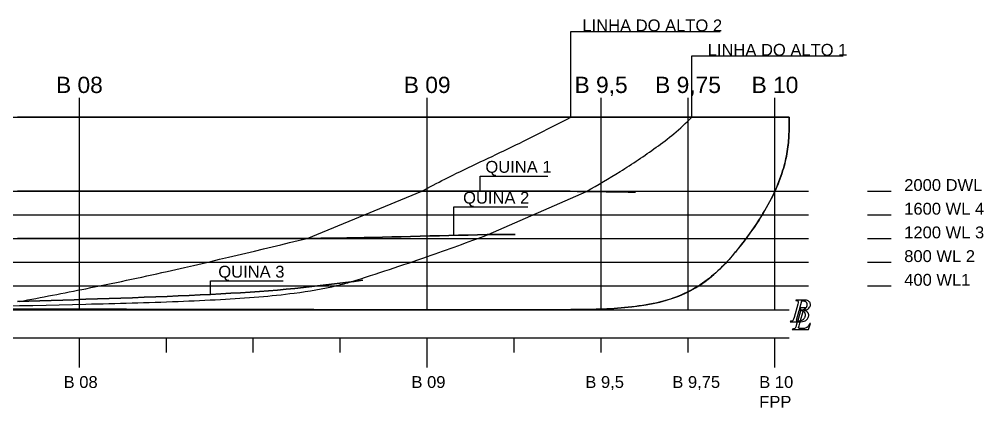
# Model space of a CAD drawing. Extents: x -1366 to 79276, y -12480 to 4902.
# Drawn here: x 45992 to 62286, y -1655 to 4902 of the extents above; entities that cross this region are included whole.
import ezdxf
from ezdxf.enums import TextEntityAlignment as Align

# ---------------------------------------------------------------- set-up
doc = ezdxf.new("R2010")
doc.units = 0
doc.header["$MEASUREMENT"] = 0
doc.linetypes.add('CENTER', pattern=[2000, 1250, -250, 250, -250])
doc.layers.get('0').update_dxf_attribs({"color": 1, "linetype": 'CONTINUOUS'})
for name, color, linetype in [('08 LINHA DE BASE HACHURAS E CENTRO', 8, 'CENTER'), ('BUTTOCKS', 30, 'CONTINUOUS'), ('CL', 1, 'CONTINUOUS'), ('COTAS', 7, 'CONTINUOUS'), ('EDGES', 56, 'CONTINUOUS'), ('REFERENCE_LINES', 7, 'CONTINUOUS'), ('STATIONS', 3, 'CONTINUOUS'), ('WATERLINES', 4, 'CONTINUOUS')]:
    doc.layers.add(name, color=color, linetype=linetype)
doc.styles.add('COTAS', font='arial.ttf', dxfattribs={"height": 200})
doc.styles.get("Standard").update_dxf_attribs({"font": 'arial.ttf'})
doc.dimstyles.new('COTAS', dxfattribs={"dimtxt": 200, "dimasz": 2.5, "dimexe": 1.25, "dimexo": 0.625, "dimtad": 1, "dimdec": 0, "dimdsep": 46, "dimtxsty": 'COTAS', "dimcen": 2.5, "dimclrd": 256, "dimclre": 256, "dimclrt": 256, "dimadec": 0, "dimazin": 0, "dimtfac": 1, "dimtdec": 0, "dimtmove": 0, "dimatfit": 3, "dimfxl": 1, "dimtfillclr": 256, "dimtolj": 1, "dimtzin": 0, "dimlwd": -1, "dimlwe": -1, "dimarcsym": 0})

# ---------------------------------------------------------------- blocks, each defined once
blk = doc.blocks.new('LB')
blk.add_lwpolyline([(-19.6, 122.6, 0.015278), (-17.5, 122.6), (-15.1, 122.5), (-13.1, 122.2), (-12.2, 122), (-11.5, 121.7), (-10.9, 121.4), (-10.4, 121.1), (-9.9, 120.7), (-9.6, 120.3), (-9.2, 119.8), (-9, 119.4), (-8.8, 118.8), (-8.6, 118.3), (-8.5, 117.7), (-8.5, 117.1), (-8.7, 115.4), (-9.1, 113.2), (-10.6, 107.1), (-26.6, 51.1), (-29.1, 43.5), (-30.1, 40.9), (-31, 39.2), (-31.6, 38.3), (-32.5, 37.5), (-33.6, 36.8), (-34.8, 36.1), (-35.4, 35.9), (-36, 35.7), (-37.6, 35.4), (-42, 35.1), (-42.9, 32.7), (-8.6, 32.7), (1.8, 33), (9.1, 33.9), (16.4, 35.9), (19.7, 37.3), (22.6, 38.9), (25.3, 40.8), (27.7, 43.1), (29.9, 45.7), (31.8, 48.6), (33.4, 51.7), (34.5, 55), (35.2, 58.3), (35.4, 61.6), (35.3, 63.2), (35.1, 64.6), (34.8, 66.1), (34.2, 67.5), (33.6, 68.9), (32.8, 70.3), (30.8, 72.9), (28.2, 75.4), (24.9, 77.5), (21, 79.5), (16.4, 81.2), (22.9, 82.9), (28.4, 85.1), (32.9, 87.7), (34.8, 89.2), (36.5, 90.7), (39.2, 94.1), (40.2, 95.8), (41.1, 97.6), (41.8, 99.5), (42.3, 101.3), (42.5, 103.3), (42.6, 105.3), (42.4, 107.8), (41.8, 110.3), (40.8, 112.8), (39.4, 115.2), (37.5, 117.4), (35.3, 119.3), (32.6, 121), (29.5, 122.4), (26.2, 123.6), (22.5, 124.4), (14.6, 125), (-18.7, 125), (-19.6, 122.6)], format="xyb")
for points in [[(-5.3, 84), (1.1, 83.4), (7.6, 83.8), (13.3, 85), (15.8, 85.8), (18.1, 86.9), (20.1, 88.2), (21.9, 89.6), (23.5, 91.2), (24.9, 92.9), (26.1, 94.7), (27.1, 96.6), (27.8, 98.6), (28.3, 100.7), (28.7, 102.9), (28.8, 105.2), (28.5, 108.6), (28.2, 110.1), (27.7, 111.5), (27.1, 112.9), (26.4, 114.1), (25.5, 115.2), (24.6, 116.3), (23.4, 117.2), (22.1, 118), (20.7, 118.7), (19.1, 119.2), (15.4, 120), (11.1, 120.2), (4.9, 119.4), (-5.3, 84)], [(-3.7, 89.5), (-3.5, 89.5), (-2.7, 89.3), (-2, 89.1), (-1.3, 88.8), (-0.8, 88.4), (-0.4, 88.1), (0, 87.6), (0.3, 87.2), (0.6, 86.7), (0.8, 86.2), (0.9, 85.6), (1, 85), (1, 84.4), (1, 83.4)], [(24.4, 92.3), (-2.9, 92.3)], [(15.4, 85.7), (15.6, 85.9), (16.6, 87), (17.8, 87.9), (19, 88.7), (19.8, 89), (20.6, 89.2), (21.7, 89.4)], [(-18.3, 38.5), (-6.4, 37.5), (-1.1, 37.9), (3.9, 39.1), (8.7, 41.1), (13, 43.9), (15, 45.6), (16.8, 47.4), (18.2, 49.4), (19.4, 51.5), (20.3, 53.8), (21, 56.1), (21.4, 58.7), (21.5, 61.4), (21.4, 63.4), (21.2, 65.3), (20.8, 67.1), (20.2, 68.8), (19.4, 70.4), (18.5, 71.9), (17.4, 73.2), (16.2, 74.5), (14.7, 75.6), (13.1, 76.5), (11.3, 77.3), (9.2, 78), (4.5, 78.9), (-1, 79.2), (-6.6, 79.2), (-18.3, 38.5)], [(0.2, 79.1), (-1, 74.1), (-11.3, 37.9)], [(0.7, 38.4), (10.6, 72.8), (11.9, 77)], [(-12.8, 32.7), (-17.1, 17.8), (-19.4, 10.9), (-20.5, 8.4), (-21.5, 6.5), (-21.9, 6), (-22.3, 5.5), (-23.3, 4.7), (-24.4, 3.9), (-25.8, 3.3), (-26.3, 3.1), (-26.9, 3), (-28.5, 2.7), (-33, 2.4), (-34, 0), (34, 0)], [(34, 0), (42.9, 26), (40.4, 26), (38.6, 22.9), (34.6, 16.3), (33.1, 14.2), (31.9, 12.8), (30.1, 11), (28.2, 9.6), (26.2, 8.3), (24.2, 7.3), (21, 6.2), (17.4, 5.4), (8.7, 4.8), (-0.3, 4.8), (-3.6, 5.1), (-4.8, 5.4), (-5.2, 5.5), (-5.6, 5.8), (-6.4, 6.4), (-6.7, 6.8), (-6.9, 7.1), (-7.1, 7.5), (-7.3, 7.9), (-7.4, 8.2), (-7.4, 8.6), (-5.6, 16.5), (-0.8, 32.9)]]:
    blk.add_lwpolyline(points)
blk = doc.blocks.new('LINHAS DE REFERENCIA')
at = {"layer": 'REFERENCE_LINES'}
for p, q in [((-1000, -705), (59000, -705)), ((47008, -1205), (47008, -705)), ((48477, -955), (48477, -705)), ((49946, -955), (49946, -705)), ((51415, -955), (51415, -705)), ((52884, -1205), (52884, -705)), ((54353, -955), (54353, -705)), ((55822, -955), (55822, -705)), ((57291, -955), (57291, -705)), ((58760, -1205), (58760, -705))]:
    blk.add_line(p, q, dxfattribs=at)
at = {"layer": 'REFERENCE_LINES', "char_height": 200, "width": 913.77, "attachment_point": 1}
for s, insert in [('B 08', (46742, -1351)), ('B 09', (52618, -1351)), ('B 9,5', (55556, -1351)), ('B 9,75', (57025, -1351)), ('B 10\\PFPP', (58494, -1351))]:
    blk.add_mtext(s, dxfattribs=dict(at, insert=insert))

msp = doc.modelspace()

# ---------------------------------------------------------------- linework, layer by layer
msp.add_line((-1000, 3250), (58999.9, 3250))
at = {"layer": 'BUTTOCKS'}
for p, q in [((50853.9, 1203.4), (52790.7, 2000)), ((53913.1, 1266.9), (55576.8, 1996.1))]:
    msp.add_line(p, q, dxfattribs=at)
for points in [[(58999.9, 3250), (58995.7, 2969.3), (58966.5, 2671.3), (58889.1, 2341.2), (58746.8, 1974.7), (58523.4, 1567.4), (58195.5, 1102.6), (57983.2, 846.9), (57726.7, 594.8), (57414, 369.2), (57033.1, 192.7), (56700, 103.6), (56219.6, 34.8), (55741.3, 6.4), (55311.8, 0.6), (51601.1, 0), (11119.5, 0), (9750.1, 6.2), (8335, 49.8), (7608.7, 97.4), (6885.6, 168.3), (6184.2, 267.4), (5523.3, 399.4), (5063, 521.2), (4490.8, 703.4), (3564.8, 1026.1), (3055.1, 1182.1), (2290.8, 1357.3), (1773.6, 1440), (1244, 1500), (139.6, 1568.8), (-1000, 1600)], [(52790.7, 2000), (53183.1, 2204.2), (54245, 2714.8), (55312.7, 3250)], [(55576.8, 1996.1), (56142.7, 2332), (56751.4, 2740.7), (57051.1, 2969), (57356.1, 3250)], [(631.6, 1634.3), (1639.2, 1554.2), (2159.7, 1487.1), (2671.5, 1400.3), (3179.6, 1291.2), (3689.8, 1157.9), (4624, 889.3), (5206.3, 736.9), (5840.9, 601.5), (6525.3, 489.5), (7240.5, 399.5), (7967.2, 329.7), (9389.8, 240.5), (10762.7, 195.6), (13759.4, 133.4), (16558, 64.6), (19025.8, 15), (20521.8, 1.9), (21894.1, 0), (38284.7, 0), (40988.3, 4.5), (43522.9, 26.7), (47117.7, 93.6), (48675.5, 139.8), (49394.1, 173.1), (50041.9, 217.4), (50639, 280), (51359.4, 407.4), (51601.9, 471.3)], [(45992.4, 138.4), (47117.8, 354.6), (48488.6, 645.9), (50853.9, 1203.4)], [(51601.9, 471.3), (52888.4, 897), (53913.1, 1266.9)]]:
    msp.add_spline(points, degree=3, dxfattribs=at)
at = {"layer": 'CL'}
msp.add_line((-1000, 0), (59000, 0), dxfattribs=at)
at = {"layer": 'EDGES'}
for points in [[(45964.8, 0, 0), (46151.3, 0, 0), (46340.3, 0, 0), (46531.9, 0, 0), (46725.6, 0, 0), (46921, 0, 0), (47117.6, 0, 0), (47314.8, 0, 0), (47512.2, 0, 0), (47709.3, 0, 0), (47905.5, 0, 0), (48100.4, 0, 0), (48293.5, 0, 0), (48484.2, 0, 0), (48672.1, 0, 0), (48856.7, 0, 0), (49037.4, 0, 0), (49213.8, 0, 0), (49385.3, 0, 0), (49551.7, 0, 0), (49713.3, 0, 0), (49870.5, 0, 0), (50023.9, 0, 0), (50173.9, 0, 0), (50321.2, 0, 0), (50466, 0, 0), (50609.1, 0, 0), (50750.8, 0, 0), (50891.7, 0, 0), (51032.2, 0, 0), (51173, 0, 0), (51314.3, 0, 0), (51456.9, 0, 0), (51601.1, 0, 0), (51747.5, 0, 0), (51896.4, 0, 0), (52047.2, 0, 0), (52199.3, 0, 0), (52352.1, 0, 0), (52504.8, 0, 0), (52656.8, 0, 0), (52807.3, 0, 0), (52955.8, 0, 0), (53101.4, 0, 0), (53243.6, 0, 0), (53381.7, 0, 0), (53514.9, 0, 0), (53642.6, 0, 0), (53764.1, 0, 0), (53878.7, 0, 0), (53985.8, 0, 0), (54084.8, 0, 0), (54176.6, 0, 0), (54262.1, 0, 0), (54342.1, 0, 0), (54417.6, 0, 0), (54489.5, 0, 0), (54558.8, 0, 0), (54626.4, 0, 0), (54693.3, 0, 0), (54760.3, 0, 0), (54828.4, 0, 0), (54898.6, 0, 0), (54971.8, 0, 0), (55048.9, 0, 0), (55130.9, 0, 0), (55218.7, 0, 0), (55312.9, 0, 0), (55413, 0.4, 0), (55518.5, 1.3, 0), (55628.5, 3, 0), (55742.3, 5.9, 0), (55859.1, 10.1, 0), (55978.3, 16.1, 0), (56099, 24, 0), (56220.6, 34.2, 0), (56342.4, 46.9, 0), (56463.5, 62.5, 0), (56583.3, 81.1, 0), (56701, 103.1, 0), (56815.9, 128.8, 0), (56927.2, 158.5, 0), (57034.3, 192.3, 0), (57136.6, 230.6, 0), (57234, 273, 0), (57326.7, 319.2, 0), (57415.1, 368.8, 0), (57499.1, 421.5, 0), (57579.1, 476.9, 0), (57655.2, 534.7, 0), (57727.6, 594.5, 0), (57796.5, 656, 0), (57862.1, 718.8, 0), (57924.5, 782.5, 0), (57984, 846.8, 0), (58040.7, 911.3, 0), (58094.8, 975.6, 0), (58146.6, 1039.5, 0), (58196.1, 1102.6, 0), (58243.6, 1164.5, 0), (58289.1, 1225.2, 0), (58332.7, 1284.8, 0), (58374.5, 1343.4, 0), (58414.4, 1400.8, 0), (58452.5, 1457.3, 0), (58488.9, 1512.8, 0), (58523.7, 1567.3, 0), (58556.8, 1621, 0), (58588.3, 1673.8, 0), (58618.3, 1725.8, 0), (58646.8, 1777, 0), (58673.9, 1827.4, 0), (58699.6, 1877.2, 0), (58724, 1926.3, 0), (58747, 1974.7, 0), (58768.8, 2022.6, 0), (58789.4, 2069.8, 0), (58808.9, 2116.5, 0), (58827.1, 2162.6, 0), (58844.3, 2208.1, 0), (58860.3, 2253, 0), (58875.3, 2297.4, 0), (58889.2, 2341.2, 0), (58902.1, 2384.4, 0), (58914.1, 2427.1, 0), (58925.1, 2469.2, 0), (58935.1, 2510.7, 0), (58944.3, 2551.7, 0), (58952.6, 2592.1, 0), (58960, 2632, 0), (58966.7, 2671.3, 0), (58972.5, 2710.1, 0), (58977.7, 2748.4, 0), (58982.1, 2786.2, 0), (58985.9, 2823.6, 0), (58989.2, 2860.6, 0), (58991.9, 2897.1, 0), (58994.1, 2933.4, 0), (58995.8, 2969.3, 0), (58997.2, 3005, 0), (58998.2, 3040.5, 0), (58999, 3075.7, 0), (58999.5, 3110.8, 0), (58999.8, 3145.7, 0), (58999.9, 3180.5, 0), (59000, 3215.3, 0), (59000, 3250, 0), (58831.8, 3250, 0), (58663.9, 3250, 0), (58496.4, 3250, 0), (58329.7, 3250, 0), (58163.8, 3250, 0), (57999.2, 3250, 0), (57835.9, 3250, 0), (57674.2, 3250, 0), (57514.4, 3250, 0), (57356.7, 3250, 0), (57201.3, 3250, 0), (57048.4, 3250, 0), (56898.3, 3250, 0), (56751.3, 3250, 0), (56607.5, 3250, 0), (56467.2, 3250, 0), (56330.4, 3250, 0), (56196.9, 3250, 0), (56066.1, 3250, 0), (55937.5, 3250, 0), (55810.7, 3250, 0), (55685.1, 3250, 0), (55560.3, 3250, 0), (55435.7, 3250, 0), (55310.9, 3250, 0), (55185.4, 3250, 0), (55058.6, 3250, 0), (54930.1, 3250, 0), (54799.4, 3250, 0), (54666, 3250, 0), (54529.4, 3250, 0), (54389.2, 3250, 0), (54244.8, 3250, 0), (54096.8, 3250, 0), (53945.4, 3250, 0), (53791.1, 3250, 0), (53634.3, 3250, 0), (53475.4, 3250, 0), (53314.9, 3250, 0), (53153.2, 3250, 0), (52990.7, 3250, 0), (52827.9, 3250, 0), (52665.1, 3250, 0), (52502.8, 3250, 0), (52341.5, 3250, 0), (52181.4, 3250, 0), (52023.2, 3250, 0), (51867.1, 3250, 0), (51713.5, 3250, 0), (51562.1, 3250, 0), (51412.3, 3250, 0), (51263.7, 3250, 0), (51115.9, 3250, 0), (50968.4, 3250, 0), (50820.6, 3250, 0), (50672.3, 3250, 0), (50522.8, 3250, 0), (50371.7, 3250, 0), (50218.5, 3250, 0), (50062.9, 3250, 0), (49904.2, 3250, 0), (49742.1, 3250, 0), (49576.1, 3250, 0), (49405.6, 3250, 0), (49230.5, 3250, 0), (49051, 3250, 0), (48867.5, 3250, 0), (48680.7, 3250, 0), (48490.8, 3250, 0), (48298.4, 3250, 0), (48104, 3250, 0), (47908, 3250, 0), (47711, 3250, 0), (47513.3, 3250, 0), (47315.4, 3250, 0), (47117.9, 3250, 0), (46921.1, 3250, 0), (46725.6, 3250, 0), (46531.9, 3250, 0), (46340.3, 3250, 0), (46151.3, 3250, 0), (45964.8, 3250, 0)], [(51840, 2000, 0), (51996.3, 2000, 0), (52155, 2000, 0), (52315.7, 2000, 0), (52477.9, 2000, 0), (52641.3, 2000, 0), (52805.3, 2000, 0), (52969.5, 2000, 0), (53133.4, 2000, 0), (53296.6, 2000, 0), (53458.6, 2000, 0), (53618.9, 2000, 0), (53777.1, 2000, 0), (53932.7, 2000, 0), (54085.3, 2000, 0), (54234.4, 2000, 0), (54379.6, 2000, 0), (54520.5, 2000, 0), (54657.5, 2000, 0), (54790.9, 1999.9, 0), (54921.2, 1999.7, 0), (55048.9, 1999.4, 0), (55174.4, 1999, 0), (55298.1, 1998.3, 0), (55420.5, 1997.5, 0), (55542.1, 1996.5, 0), (55663.2, 1995.2, 0), (55784.2, 1993.6, 0), (55905.8, 1991.8, 0), (56028.1, 1989.8, 0), (56151.8, 1987.5, 0), (56277.4, 1985, 0), (56405.2, 1982.5, 0), (56277.4, 1985, 0), (56151.8, 1987.5, 0), (56028.1, 1989.8, 0), (55905.8, 1991.8, 0), (55784.2, 1993.6, 0), (55663.2, 1995.2, 0), (55542.1, 1996.5, 0), (55420.5, 1997.5, 0), (55298.1, 1998.3, 0), (55174.4, 1999, 0), (55048.9, 1999.4, 0), (54921.2, 1999.7, 0), (54790.9, 1999.9, 0), (54657.5, 2000, 0), (54520.5, 2000, 0), (54379.6, 2000, 0), (54234.4, 2000, 0), (54085.3, 2000, 0), (53932.7, 2000, 0), (53777.1, 2000, 0), (53618.9, 2000, 0), (53458.6, 2000, 0), (53296.6, 2000, 0), (53133.4, 2000, 0), (52969.5, 2000, 0), (52805.3, 2000, 0), (52641.3, 2000, 0), (52477.9, 2000, 0), (52315.7, 2000, 0), (52155, 2000, 0), (51996.3, 2000, 0), (51840, 2000, 0), (51686.6, 2000, 0), (51535.6, 2000, 0), (51386.5, 2000, 0), (51238.9, 2000, 0), (51092.2, 2000, 0), (50945.9, 2000, 0), (50799.6, 2000, 0), (50652.8, 2000, 0), (50504.9, 2000, 0), (50355.5, 2000, 0), (50204.1, 2000, 0), (50050.1, 2000, 0), (49893.1, 2000, 0), (49732.5, 2000, 0), (49568, 2000, 0), (49398.9, 2000, 0), (49224.9, 2000, 0), (49046.4, 2000, 0), (48863.9, 2000, 0), (48677.8, 2000, 0), (48488.6, 2000, 0), (48296.8, 2000, 0), (48102.8, 2000, 0), (47907.2, 2000, 0), (47710.4, 2000, 0), (47512.9, 2000, 0), (47315.2, 2000, 0), (47117.8, 2000, 0), (46921.1, 2000, 0), (46725.6, 2000, 0), (46531.9, 2000, 0), (46340.3, 2000, 0), (46151.3, 2000, 0), (45964.8, 2000, 0)], [(45964.8, 2000, 0), (46151.3, 2000, 0), (46340.3, 2000, 0), (46531.9, 2000, 0), (46725.6, 2000, 0), (46921.1, 2000, 0), (47117.8, 2000, 0), (47315.2, 2000, 0), (47512.9, 2000, 0), (47710.4, 2000, 0), (47907.2, 2000, 0), (48102.8, 2000, 0), (48296.8, 2000, 0), (48488.6, 2000, 0), (48677.8, 2000, 0), (48863.9, 2000, 0), (49046.4, 2000, 0), (49224.9, 2000, 0), (49398.9, 2000, 0), (49568, 2000, 0), (49732.5, 2000, 0), (49893.1, 2000, 0), (50050.1, 2000, 0), (50204.1, 2000, 0), (50355.5, 2000, 0), (50504.9, 2000, 0), (50652.8, 2000, 0), (50799.6, 2000, 0), (50945.9, 2000, 0), (51092.2, 2000, 0), (51238.9, 2000, 0), (51386.5, 2000, 0), (51535.6, 2000, 0), (51686.6, 2000, 0), (51840, 2000, 0)], [(60629.8, 2000, 0), (60629.8, 2000, 0), (60629.8, 2000, 0), (60629.8, 2000, 0), (60629.8, 2000, 0), (60629.8, 2000, 0), (60629.8, 2000, 0), (60629.8, 2000, 0), (60629.8, 2000, 0), (60629.8, 2000, 0), (60629.8, 2000, 0), (60629.8, 2000, 0), (60629.8, 2000, 0), (60629.8, 2000, 0), (60629.8, 2000, 0), (60629.8, 2000, 0), (60629.8, 2000, 0), (60629.8, 2000, 0), (60629.8, 2000, 0), (60629.8, 2000, 0), (60629.8, 2000, 0), (60629.8, 2000, 0), (60629.8, 2000, 0), (60629.8, 2000, 0), (60629.8, 2000, 0), (60629.8, 2000, 0), (60629.8, 2000, 0), (60629.8, 2000, 0), (60629.8, 2000, 0), (60629.8, 2000, 0), (60629.8, 2000, 0), (60629.8, 2000, 0), (60629.8, 2000, 0), (60629.8, 2000, 0), (60629.8, 2000, 0), (60629.8, 2000, 0), (60629.8, 2000, 0), (60629.8, 2000, 0), (60629.8, 2000, 0), (60629.8, 2000, 0), (60629.8, 2000, 0), (60629.8, 2000, 0), (60629.8, 2000, 0), (60629.8, 2000, 0), (60629.8, 2000, 0), (60629.8, 2000, 0), (60629.8, 2000, 0), (60629.8, 2000, 0), (60629.8, 2000, 0), (60629.8, 2000, 0), (60629.8, 2000, 0), (60629.8, 2000, 0), (60629.8, 2000, 0), (60629.8, 2000, 0), (60629.8, 2000, 0), (60629.8, 2000, 0), (60629.8, 2000, 0), (60629.8, 2000, 0), (60629.8, 2000, 0), (60629.8, 2000, 0), (60629.8, 2000, 0), (60629.8, 2000, 0), (60629.8, 2000, 0), (60629.8, 2000, 0), (60629.8, 2000, 0), (60629.8, 2000, 0), (60629.8, 2000, 0), (60629.8, 2000, 0), (60629.8, 2000, 0), (60629.8, 2000, 0), (60629.8, 2000, 0), (60629.8, 2000, 0), (60629.8, 2000, 0), (60629.8, 2000, 0), (60629.8, 2000, 0), (60629.8, 2000, 0), (60629.8, 2000, 0), (60629.8, 2000, 0), (60629.8, 2000, 0), (60629.8, 2000, 0), (60629.8, 2000, 0), (60629.8, 2000, 0), (60629.8, 2000, 0), (60629.8, 2000, 0), (60629.8, 2000, 0), (60629.8, 2000, 0), (60629.8, 2000, 0), (60629.8, 2000, 0), (60629.8, 2000, 0), (60629.8, 2000, 0), (60629.8, 2000, 0), (60629.8, 2000, 0), (60629.8, 2000, 0), (60629.8, 2000, 0), (60629.8, 2000, 0), (60629.8, 2000, 0), (60629.8, 2000, 0), (60629.8, 2000, 0), (60629.8, 2000, 0), (60629.8, 2000, 0), (60629.8, 2000, 0), (60629.8, 2000, 0), (60629.8, 2000, 0), (60629.8, 2000, 0), (60629.8, 2000, 0), (60629.8, 2000, 0), (60629.8, 2000, 0), (60629.8, 2000, 0), (60629.8, 2000, 0), (60629.8, 2000, 0), (60629.8, 2000, 0), (60629.8, 2000, 0), (60629.8, 2000, 0), (60629.8, 2000, 0), (60629.8, 2000, 0), (60629.8, 2000, 0), (60629.8, 2000, 0), (60629.8, 2000, 0), (60629.8, 2000, 0), (60629.8, 2000, 0), (60629.8, 2000, 0), (60629.8, 2000, 0), (60629.8, 2000, 0), (60629.8, 2000, 0), (60629.8, 2000, 0), (60629.8, 2000, 0), (60629.8, 2000, 0), (60629.8, 2000, 0), (60629.8, 2000, 0), (60629.8, 2000, 0), (60629.8, 2000, 0), (60629.8, 2000, 0), (60629.8, 2000, 0), (60629.8, 2000, 0), (60629.8, 2000, 0), (60629.8, 2000, 0), (60629.8, 2000, 0), (60629.8, 2000, 0), (60629.8, 2000, 0), (60629.8, 2000, 0), (60629.8, 2000, 0), (60629.8, 2000, 0), (60629.8, 2000, 0), (60629.8, 2000, 0), (60629.8, 2000, 0), (60629.8, 2000, 0), (60629.8, 2000, 0), (60629.8, 2000, 0), (60629.8, 2000, 0), (60629.8, 2000, 0), (60629.8, 2000, 0), (60629.8, 2000, 0), (60629.8, 2000, 0), (60629.8, 2000, 0), (60629.8, 2000, 0), (60629.8, 2000, 0), (60629.8, 2000, 0), (60629.8, 2000, 0), (60629.8, 2000, 0), (60629.8, 2000, 0), (60629.8, 2000, 0), (60629.8, 2000, 0), (60629.8, 2000, 0), (60629.8, 2000, 0), (60629.8, 2000, 0), (60629.8, 2000, 0), (60629.8, 2000, 0), (60629.8, 2000, 0), (60629.8, 2000, 0), (60629.8, 2000, 0), (60629.8, 2000, 0), (60629.8, 2000, 0), (60629.8, 2000, 0), (60629.8, 2000, 0), (60629.8, 2000, 0), (60629.8, 2000, 0), (60629.8, 2000, 0), (60629.8, 2000, 0), (60629.8, 2000, 0), (60629.8, 2000, 0), (60629.8, 2000, 0), (60629.8, 2000, 0), (60629.8, 2000, 0), (60629.8, 2000, 0), (60629.8, 2000, 0), (60629.8, 2000, 0), (60629.8, 2000, 0), (60629.8, 2000, 0), (60629.8, 2000, 0), (60629.8, 2000, 0), (60629.8, 2000, 0), (60629.8, 2000, 0), (60629.8, 2000, 0), (60629.8, 2000, 0), (60629.8, 2000, 0), (60629.8, 2000, 0), (60629.8, 2000, 0), (60629.8, 2000, 0), (60629.8, 2000, 0), (60629.8, 2000, 0), (60629.8, 2000, 0), (60629.8, 2000, 0), (60629.8, 2000, 0), (60629.8, 2000, 0), (60629.8, 2000, 0), (60629.8, 2000, 0), (60629.8, 2000, 0), (60629.8, 2000, 0), (60629.8, 2000, 0), (60629.8, 2000, 0), (60629.8, 2000, 0), (60629.8, 2000, 0), (60629.8, 2000, 0), (60629.8, 2000, 0), (60629.8, 2000, 0), (60629.8, 2000, 0), (60629.8, 2000, 0), (60629.8, 2000, 0), (60629.8, 2000, 0), (60629.8, 2000, 0), (60629.8, 2000, 0), (60629.8, 2000, 0), (60629.8, 2000, 0), (60629.8, 2000, 0), (60629.8, 2000, 0), (60629.8, 2000, 0), (60629.8, 2000, 0), (60629.8, 2000, 0), (60629.8, 2000, 0), (60629.8, 2000, 0), (60629.8, 2000, 0), (60629.8, 2000, 0), (60629.8, 2000, 0), (60629.8, 2000, 0), (60629.8, 2000, 0), (60629.8, 2000, 0), (60629.8, 2000, 0), (60629.8, 2000, 0), (60629.8, 2000, 0), (60629.8, 2000, 0), (60629.8, 2000, 0), (60629.8, 2000, 0), (60629.8, 2000, 0), (60629.8, 2000, 0), (60629.8, 2000, 0), (60629.8, 2000, 0), (60629.8, 2000, 0), (60629.8, 2000, 0), (60629.8, 2000, 0), (60629.8, 2000, 0), (60629.8, 2000, 0), (60629.8, 2000, 0), (60629.8, 2000, 0), (60629.8, 2000, 0), (60629.8, 2000, 0), (60629.8, 2000, 0), (60629.8, 2000, 0), (60629.8, 2000, 0), (60629.8, 2000, 0), (60629.8, 2000, 0), (60629.8, 2000, 0), (60629.8, 2000, 0), (60629.8, 2000, 0), (60629.8, 2000, 0), (60629.8, 2000, 0), (60629.8, 2000, 0), (60629.8, 2000, 0), (60629.8, 2000, 0), (60629.8, 2000, 0), (60629.8, 2000, 0), (60629.8, 2000, 0), (60629.8, 2000, 0), (60629.8, 2000, 0), (60629.8, 2000, 0), (60629.8, 2000, 0), (60629.8, 2000, 0), (60629.8, 2000, 0), (60629.8, 2000, 0), (60629.8, 2000, 0), (60629.8, 2000, 0), (60629.8, 2000, 0), (60629.8, 2000, 0), (60629.8, 2000, 0), (60629.8, 2000, 0), (60629.8, 2000, 0), (60629.8, 2000, 0), (60629.8, 2000, 0), (60629.8, 2000, 0), (60629.8, 2000, 0), (60629.8, 2000, 0), (60629.8, 2000, 0), (60629.8, 2000, 0), (60629.8, 2000, 0), (60629.8, 2000, 0), (60629.8, 2000, 0), (60629.8, 2000, 0), (60629.8, 2000, 0), (60629.8, 2000, 0), (60629.8, 2000, 0), (60629.8, 2000, 0), (60629.8, 2000, 0), (60629.8, 2000, 0), (60629.8, 2000, 0), (60629.8, 2000, 0)], [(46340.3, 1200, 0), (46531.9, 1200, 0), (46725.6, 1200, 0), (46921.1, 1200, 0), (47117.8, 1200, 0), (47315.2, 1200, 0), (47512.9, 1200, 0), (47710.4, 1200, 0), (47907.2, 1200, 0), (48102.8, 1200, 0), (48296.8, 1200, 0), (48488.6, 1200, 0), (48677.8, 1200, 0), (48863.9, 1200, 0), (49046.4, 1200, 0), (49224.9, 1200, 0), (49398.9, 1200, 0), (49568, 1200, 0), (49732.5, 1200, 0), (49892.9, 1200.1, 0), (50049.8, 1200.3, 0), (50203.5, 1200.5, 0), (50354.6, 1200.9, 0), (50503.4, 1201.4, 0), (50650.5, 1202.1, 0), (50796.4, 1203, 0), (50941.5, 1204.1, 0), (51086.3, 1205.4, 0), (51231.2, 1207, 0), (51376.8, 1208.9, 0), (51523.5, 1211.2, 0), (51671.7, 1213.7, 0), (51821.9, 1216.7, 0), (51974.6, 1220, 0), (52129.5, 1223.6, 0), (52286.3, 1227.5, 0), (52444.7, 1231.6, 0), (52604.5, 1235.8, 0), (52765.3, 1240.1, 0), (52927, 1244.5, 0), (53089.1, 1248.7, 0), (53251.3, 1252.8, 0), (53413.5, 1256.8, 0), (53575.1, 1260.4, 0), (53736, 1263.8, 0), (53895.6, 1266.7, 0), (54053.8, 1269.1, 0), (54210.1, 1270.8, 0), (54370.8, 1268.9, 0), (54210.1, 1270.8, 0), (54053.8, 1269.1, 0), (53895.6, 1266.7, 0), (53736, 1263.8, 0), (53575.1, 1260.4, 0), (53413.5, 1256.8, 0), (53251.3, 1252.8, 0), (53089.1, 1248.7, 0), (52927, 1244.5, 0), (52765.3, 1240.1, 0), (52604.5, 1235.8, 0), (52444.7, 1231.6, 0), (52286.3, 1227.5, 0), (52129.5, 1223.6, 0), (51974.6, 1220, 0), (51821.9, 1216.7, 0), (51671.7, 1213.7, 0), (51523.5, 1211.2, 0), (51376.8, 1208.9, 0), (51231.2, 1207, 0), (51086.3, 1205.4, 0), (50941.5, 1204.1, 0), (50796.4, 1203, 0), (50650.5, 1202.1, 0), (50503.4, 1201.4, 0), (50354.6, 1200.9, 0), (50203.5, 1200.5, 0), (50049.8, 1200.3, 0), (49892.9, 1200.1, 0), (49732.5, 1200, 0), (49568, 1200, 0), (49398.9, 1200, 0), (49224.9, 1200, 0), (49046.4, 1200, 0), (48863.9, 1200, 0), (48677.8, 1200, 0), (48488.6, 1200, 0), (48296.8, 1200, 0), (48102.8, 1200, 0), (47907.2, 1200, 0), (47710.4, 1200, 0), (47512.9, 1200, 0), (47315.2, 1200, 0), (47117.8, 1200, 0), (46921.1, 1200, 0), (46725.6, 1200, 0), (46531.9, 1200, 0), (46340.3, 1200, 0), (46151.3, 1200, 0), (45964.8, 1200, 0)], [(45964.8, 1200, 0), (46151.3, 1200, 0), (46340.3, 1200, 0)], [(45964.8, 137.5, 0), (46151.3, 143.8, 0), (46340.3, 150, 0), (46531.9, 156.3, 0), (46725.6, 162.5, 0), (46921.1, 168.9, 0), (47117.8, 175.3, 0), (47315.2, 181.8, 0), (47512.9, 188.4, 0), (47710.4, 195.1, 0), (47907.2, 202.1, 0), (48102.8, 209.2, 0), (48296.8, 216.6, 0), (48488.6, 224.2, 0), (48677.8, 232, 0), (48863.9, 240.2, 0), (49046.4, 248.7, 0), (49224.9, 257.5, 0), (49398.9, 266.7, 0), (49567.9, 276.2, 0), (49732.4, 286.3, 0), (49892.8, 296.8, 0), (50049.4, 307.9, 0), (50202.7, 319.6, 0), (50353.1, 332, 0), (50501.1, 345.1, 0), (50647.1, 359, 0), (50791.5, 373.8, 0), (50934.7, 389.3, 0), (51077.4, 405.7, 0), (51219.8, 422.8, 0), (51362.4, 440.6, 0), (51505.8, 458.9, 0), (51650.5, 477.5, 0), (51796.9, 495.8, 0), (51650.5, 477.5, 0), (51505.8, 458.9, 0), (51362.4, 440.6, 0), (51219.8, 422.8, 0), (51077.4, 405.7, 0), (50934.7, 389.3, 0), (50791.5, 373.8, 0), (50647.1, 359, 0), (50501.1, 345.1, 0), (50353.1, 332, 0), (50202.7, 319.6, 0), (50049.4, 307.9, 0), (49892.8, 296.8, 0), (49732.4, 286.3, 0), (49567.9, 276.2, 0), (49398.9, 266.7, 0), (49224.9, 257.5, 0), (49046.4, 248.7, 0), (48863.9, 240.2, 0), (48677.8, 232, 0), (48488.6, 224.2, 0), (48296.8, 216.6, 0), (48102.8, 209.2, 0), (47907.2, 202.1, 0), (47710.4, 195.1, 0), (47512.9, 188.4, 0), (47315.2, 181.8, 0), (47117.8, 175.3, 0), (46921.1, 168.9, 0), (46725.6, 162.5, 0), (46531.9, 156.3, 0), (46340.3, 150, 0), (46151.3, 143.8, 0), (45964.8, 137.5, 0)]]:
    msp.add_polyline3d(points, dxfattribs=at)
at = {"layer": 'REFERENCE_LINES'}
for p, q in [((60325.1, 2000), (60725.1, 2000)), ((60325.1, 1600), (60725.1, 1600)), ((60325.1, 1200), (60725.1, 1200)), ((60325.1, 800), (60725.1, 800)), ((60325.1, 400), (60725.1, 400))]:
    msp.add_line(p, q, dxfattribs=at)
at = {"layer": 'STATIONS'}
for p, q in [((47008, 0), (47008, 3575.1)), ((52884, -2.6), (52884, 3575.1)), ((55822, 0), (55822, 3575.1)), ((57291, 0), (57291, 3575.1)), ((58760, 0), (58760, 3575.1))]:
    msp.add_line(p, q, dxfattribs=at)
at = {"layer": 'WATERLINES'}
for p, q in [((-1365.9, 2000), (59325.1, 2000)), ((-1365.9, 1600), (59325.1, 1600)), ((-1365.9, 1200), (59325.1, 1200)), ((-1365.9, 800), (59325.1, 800)), ((-1365.9, 400), (59325.1, 400))]:
    msp.add_line(p, q, dxfattribs=at)

# ---------------------------------------------------------------- block references
at = {"layer": '08 LINHA DE BASE HACHURAS E CENTRO', "xscale": 4, "yscale": 4, "zscale": 4}
msp.add_blockref('LB', (59188.4, -336.6), dxfattribs=at)
at = {"layer": 'COTAS'}
msp.add_blockref('LINHAS DE REFERENCIA', (0, 229.6), dxfattribs=at)

# ---------------------------------------------------------------- texts
for s, p in [('B 08', (47008, 3575.1)), ('B 09', (52884, 3575.1)), ('B 9,5', (55822, 3575.1)), ('B 9,75', (57291, 3575.1)), ('B 10', (58760, 3575.1))]:
    msp.add_text(s, height=275, dxfattribs=at).set_placement(p, align=Align.BOTTOM_CENTER)
at = {"layer": 'COTAS', "char_height": 200, "attachment_point": 7, "style": 'COTAS'}
for s, insert in [('\\A1;LINHA DO ALTO 2', (55506.5, 4696)), ('\\A1;LINHA DO ALTO 1', (57622.9, 4283.6)), ('\\A1;QUINA 1', (53867.2, 2256)), ('\\A1;QUINA 2', (53490.4, 1735.1)), ('\\A1;QUINA 3', (49354.7, 486.1))]:
    msp.add_mtext(s, dxfattribs=dict(at, insert=insert))
at = {"layer": 'REFERENCE_LINES', "char_height": 200, "attachment_point": 1, "style": 'COTAS'}
for s, width, insert in [('2000 DWL', 1896.984, (60943.3, 2204.2)), ('1600 WL 4', 1488.017, (60943.3, 1804.2)), ('1200 WL 3', 1466.096, (60943.3, 1404.2)), ('800 WL 2', 1235.917, (60943.3, 1004.2)), ('400 WL1', 1290.722, (60943.3, 604.2))]:
    msp.add_mtext_dynamic_manual_height_columns(s, width=width, gutter_width=1000, heights=[0], dxfattribs=dict(at, insert=insert))

# ---------------------------------------------------------------- leaders
at = {"layer": 'COTAS', "annotation_type": 0, "has_hookline": 1, "hookline_direction": 0}
for points, text_width in [([(55312.7, 3250), (55312.7, 4696), (55505.9, 4695.4)], 2324.8), ([(57356.1, 3250), (57356.1, 4283), (57622.2, 4283)], 2288.3), ([(53777.1, 2000), (53777.1, 2255.4), (53866.6, 2255.4)], 1054.6), ([(53332.4, 1254.8), (53332.4, 1734.4), (53489.8, 1734.4)], 1091.1), ([(49224.9, 257.5), (49224.9, 485.5), (49349.1, 485.5), (49354.1, 485.5)], 1093.2)]:
    msp.add_leader(points, dimstyle='COTAS', dxfattribs=dict(at, text_width=text_width))

doc.saveas('drawing.dxf')
